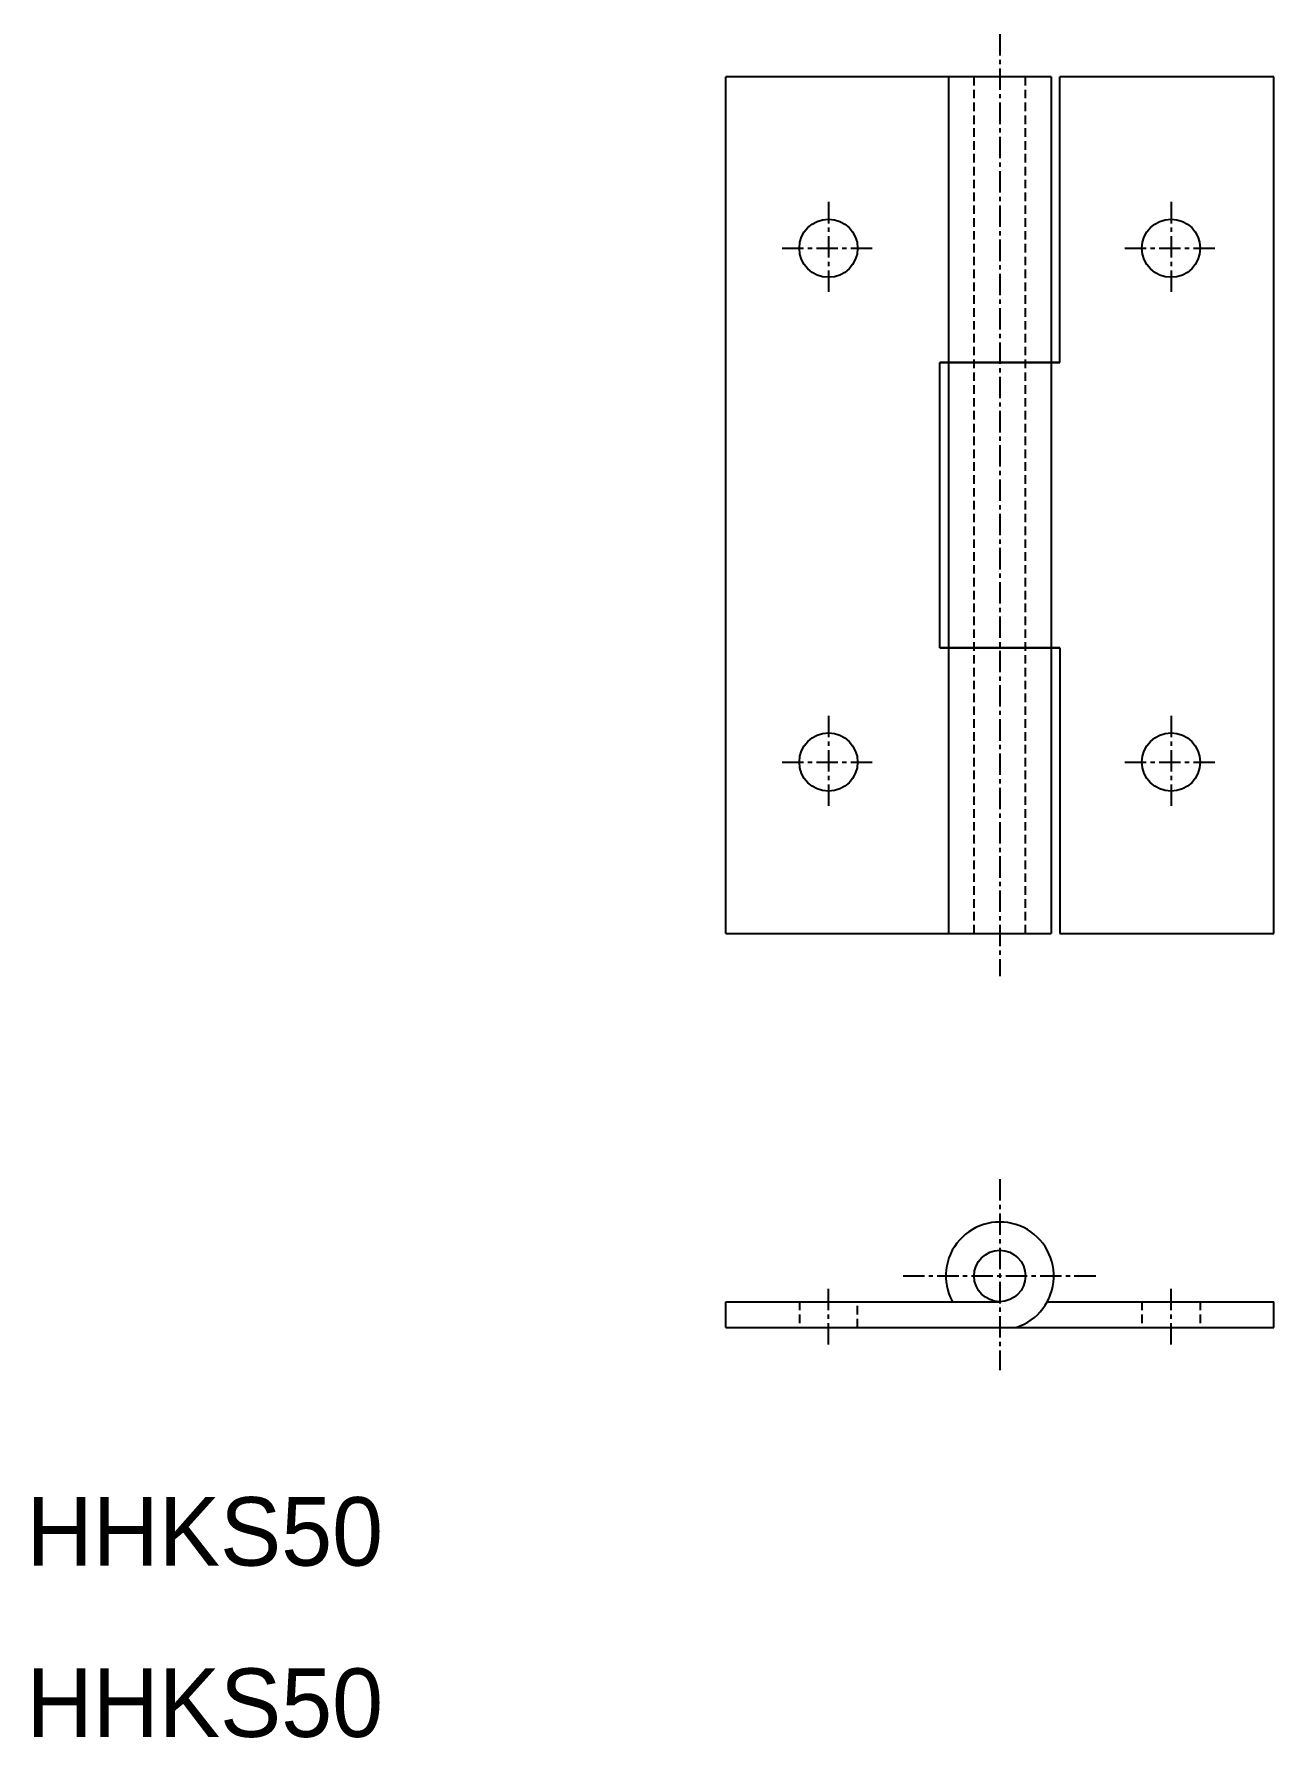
# Model space of a CAD drawing. Extents: x 0.4 to 72.8, y -0.1 to 99.4.
import ezdxf

# ---------------------------------------------------------------- set-up
doc = ezdxf.new("R2010")
doc.units = 0
doc.linetypes.add('CENTER', pattern=[2, 1.25, -0.25, 0.25, -0.25])
doc.linetypes.add('DASHED', pattern=[0.75, 0.5, -0.25])
doc.layers.get('0').update_dxf_attribs({"linetype": 'CONTINUOUS'})
doc.layers.add('CENTER', color=1, linetype='CENTER')

msp = doc.modelspace()

# ---------------------------------------------------------------- linework, layer by layer
at = {"color": 7, "linetype": 'CONTINUOUS'}
for p, q in [((40.807, 46.911), (40.807, 96.911)), ((59.807, 96.911), (40.807, 96.911)), ((53.807, 96.911), (53.807, 46.911)), ((59.807, 96.911), (59.807, 46.911)), ((72.807, 96.911), (60.307, 96.911)), ((60.307, 80.245), (60.307, 96.911)), ((72.807, 46.911), (72.807, 96.911)), ((53.307, 63.578), (53.307, 80.245)), ((60.307, 80.245), (53.307, 80.245)), ((53.307, 80.245), (60.307, 80.245)), ((60.307, 63.578), (53.307, 63.578)), ((53.307, 63.578), (60.307, 63.578)), ((60.307, 63.578), (60.307, 46.911)), ((40.807, 46.911), (59.807, 46.911)), ((60.307, 46.911), (72.807, 46.911)), ((40.807, 25.411), (56.807, 25.411)), ((40.807, 23.911), (40.807, 25.411)), ((59.577, 25.411), (72.807, 25.411)), ((72.807, 23.911), (72.807, 25.411)), ((40.807, 23.911), (72.807, 23.911))]:
    msp.add_line(p, q, dxfattribs=at)
at = {"color": 3, "linetype": 'DASHED'}
for p, q in [((55.307, 46.911), (55.307, 96.911)), ((58.307, 46.911), (58.307, 96.911)), ((45.107, 25.411), (45.107, 23.911)), ((48.507, 23.911), (48.507, 25.411)), ((65.107, 25.411), (65.107, 23.911)), ((68.507, 25.411), (68.507, 23.911))]:
    msp.add_line(p, q, dxfattribs=at)
at = {"color": 7, "linetype": 'CONTINUOUS'}
for centre, radius in [((46.807, 86.911), 1.7), ((46.807, 86.911), 1.7), ((66.807, 86.911), 1.7), ((66.807, 86.911), 1.7), ((46.807, 56.911), 1.7), ((46.807, 56.911), 1.7), ((66.807, 56.911), 1.7), ((66.807, 56.911), 1.7), ((56.807, 26.911), 1.5)]:
    msp.add_circle(centre, radius, dxfattribs=at)
msp.add_arc((56.807, 26.911), 3.15, 287.75279, 208.43689, dxfattribs=at)
at = {"layer": 'CENTER', "color": 1, "linetype": 'CENTER'}
for p, q in [((56.807, 99.411), (56.807, 44.411)), ((46.807, 89.611), (46.807, 84.211)), ((66.807, 89.611), (66.807, 84.211)), ((44.107, 86.911), (49.507, 86.911)), ((64.107, 86.911), (69.507, 86.911)), ((46.807, 59.611), (46.807, 54.211)), ((66.807, 59.611), (66.807, 54.211)), ((44.107, 56.911), (49.507, 56.911)), ((64.107, 56.911), (69.507, 56.911)), ((56.807, 32.561), (56.807, 21.411)), ((51.157, 26.911), (62.457, 26.911)), ((46.807, 22.911), (46.807, 26.411)), ((66.807, 22.911), (66.807, 26.411))]:
    msp.add_line(p, q, dxfattribs=at)

# ---------------------------------------------------------------- texts
at = {"color": 7, "linetype": 'CONTINUOUS'}
for p in [(0, 10), (0, 0)]:
    msp.add_text('HHKS50', height=4, dxfattribs=at).set_placement(p)

doc.saveas('drawing.dxf')
